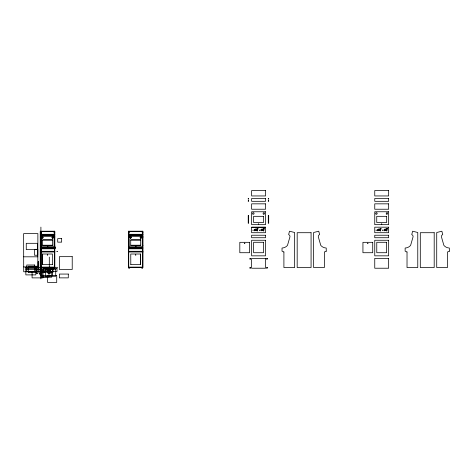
<?xml version="1.0" encoding="UTF-8"?>
<svg xmlns="http://www.w3.org/2000/svg" width="473" height="473" viewBox="0 0 473 473"><rect width="100%" height="100%" fill="white"/><g stroke="black" fill="none" stroke-linecap="round" stroke-linejoin="round"><path stroke-width="0.71" d="M43.09 247.556L44.149 247.645L43.114 247.645M44.775 247.556L46.366 247.763M44.35 247.994L44.905 247.994M46.644 248.029L44.604 247.834L45.296 247.586M45.118 247.734L45.81 247.923M44.409 247.976L44.805 247.781M45.615 247.556L46.171 247.556M45.692 247.976L45.201 247.887L45.81 248.006M45.302 247.911L45.769 248.018M45.615 247.828L47.01 247.775M46.455 247.556L47.01 247.556M47.72 247.231L48.276 247.231M46.998 247.639L46.715 247.757L47.105 247.763M48.264 247.314L47.732 247.314M48.559 247.231L49.115 247.231M49.115 247.308L48.589 247.32M49.825 247.556L50.404 247.61M49.848 247.887L50.404 247.887L49.925 247.864M50.369 247.639L49.848 247.645M51.51 247.556L52.036 247.562M52.213 248.006L51.545 247.763M51.9 248.047L50.96 247.982L53.041 248.029M52.349 247.556L52.905 247.556M52.349 247.775L52.917 247.817M52.893 247.639L52.799 247.746M53.195 247.556L53.751 247.556M52.893 247.858L52.479 247.887L52.769 247.828M53.195 247.775L53.751 247.775M53.709 247.651L53.514 247.734M43.599 247.97L44.149 247.97M43.451 248.213L44.001 248.213M44.639 247.911L44.604 247.834M44.137 248.053L43.593 248.006M44.285 248.118L44.982 247.953M43.959 248.307L43.463 248.301M44.834 248.195L44.296 248.201M45.112 248.171L45.532 248.136L45.231 248.089M46.265 247.994L46.703 247.84M45.65 248.254L45.112 248.248M45.946 248.272L46.496 248.272M46.632 248.112L46.242 248.071M49.996 247.97L50.546 247.97M49.848 248.213L50.546 248.047M50.877 247.911L51.38 247.87M50.682 248.118L51.232 248.118M50.386 248.301L49.89 248.307M51.835 247.805L51.516 247.846L52.036 247.887M51.22 248.201L50.694 248.201M52.024 248.266L51.539 248.26M52.343 248.272L53.041 248.106M52.881 248.36L52.355 248.36M131.748 247.645L132.298 247.645M131.6 247.887L132.15 247.887M131.748 247.97L132.298 247.97M132.286 247.728L131.89 247.846M132.582 247.545L133.132 247.545M132.434 247.793L133.132 247.87M131.6 248.213L132.15 248.213M132.286 248.053L131.932 248.171M132.446 247.876L132.978 247.834M133.09 247.639L132.83 247.757M133.41 247.598L133.96 247.598M132.434 248.118L132.984 248.118M132.943 247.887L132.606 247.911M132.138 248.301L131.624 248.307M133.262 247.846L133.96 247.923M133.09 247.964L132.594 247.958M133.291 247.935L133.871 247.899M133.96 247.681L133.439 247.692M132.972 248.201L132.446 248.201M133.262 248.171L133.64 248.136M133.812 247.923L133.392 247.958M134.143 247.757L134.793 247.704M133.96 248.006L133.812 248.171M134.096 247.947L134.793 247.781M133.812 248.248L133.291 248.26M134.096 248.029L134.793 248.029M134.096 248.272L134.645 248.272M134.634 248.035L134.793 248.106M134.634 248.36L134.096 248.355M138.146 247.645L138.695 247.645M137.998 247.887L138.554 247.887M138.684 247.728L138.335 247.846M138.979 247.545L139.529 247.545M138.146 247.97L138.695 247.97M137.998 248.213L138.695 248.047M138.542 247.976L138.311 248.171M138.831 247.793L139.529 247.87M138.831 247.87L139.417 247.84M139.517 247.633L138.979 247.627M139.813 247.598L140.363 247.598M138.542 248.301L138.01 248.301M138.831 248.118L139.381 248.118M139.369 247.876L138.961 247.905M139.665 247.846L140.363 247.923M139.517 247.958L138.979 247.953M139.689 247.935L140.233 247.893M140.351 247.686L139.949 247.805M139.369 248.201L138.831 248.195M139.665 248.171L140.215 248.171M140.528 247.757L141.191 247.704M140.351 248.012L139.837 248.018M140.493 247.947L141.191 248.029M140.203 248.254L139.689 248.26M140.522 248.041L141.043 248.029M141.155 247.799L140.806 247.905M140.493 248.272L141.043 248.272M141.155 248.124L140.735 248.136L141.019 247.994M141.031 248.36L140.505 248.36M46.1 247.876L46.644 247.781L46.23 247.905M51.947 247.882L51.598 247.882M46.484 247.769L45.982 247.757M52.408 247.751L52.745 247.663M53.106 247.763L53.538 247.675M134.503 247.521L134.143 247.527M135.243 247.521L134.882 247.527M134.852 247.763L135.254 247.763M135.254 247.84L134.852 247.84M140.516 247.438L140.919 247.438M140.907 247.521L140.528 247.521M141.256 247.438L141.652 247.438M141.64 247.521L141.267 247.521M141.256 247.763L141.652 247.763M141.652 247.84L141.256 247.84M51.581 247.751L52.065 247.716M134.184 247.746L134.515 247.763M52.521 247.521L52.651 247.515M140.617 247.74L140.919 247.763M134.119 247.84L134.645 247.947M251.636 227.288L265.53 227.288M26.003 267.357L26.003 269.462L40.229 269.462L40.252 231.214L54.821 231.214L54.821 267.558L40.252 267.558M128.739 231.208L142.976 231.214L142.976 267.558L128.402 267.558L128.402 231.214L128.739 231.214L128.739 268.274L129.561 268.274L129.561 267.452M40.589 231.539L54.484 231.539M128.739 231.539L142.639 231.539M40.589 231.652L54.484 231.669M128.739 231.669L142.639 231.669M40.589 232.314L40.991 232.314M54.088 232.314L54.484 232.314M128.739 232.314L129.141 232.314M142.237 232.314L142.639 232.314M40.252 232.497L40.589 232.497M54.484 232.497L54.821 232.497M142.639 232.497L142.976 232.497M40.589 233.78L40.991 233.78L40.991 234.679L40.589 234.679M54.484 233.78L54.088 233.78L54.088 234.679L54.484 234.679M128.739 233.78L129.141 233.78L129.141 234.679L128.739 234.679M142.639 233.78L142.237 233.78L142.237 234.679L142.639 234.679M40.589 234.295L54.484 234.295M128.739 234.295L142.639 234.295M40.589 234.425L54.484 234.425M128.739 234.425L142.639 234.425M40.252 234.626L54.821 234.602M128.402 234.626L142.976 234.602M40.903 235.199L41.305 235.199M40.589 235.595L54.484 235.595M128.739 235.595L142.639 235.595M40.903 235.72L41.305 235.72M40.589 235.909L54.484 235.926M128.739 235.909L142.639 235.926M40.589 236.074L54.484 236.074M128.739 236.074L142.639 236.074M40.252 236.949L40.589 236.949M54.484 236.949L54.821 236.949M128.402 236.949L128.739 236.949M142.639 236.949L142.976 236.949M40.252 237.038L40.595 237.044M54.484 237.038L54.827 237.044M128.402 237.044L128.745 237.038M142.633 237.044L142.976 237.038M40.589 239.362L40.991 239.362L40.991 246.037L40.589 246.037M54.484 239.362L54.088 239.362L54.088 246.037L54.484 246.037M128.739 239.362L129.141 239.362L129.141 246.037L128.739 246.037M142.639 239.362L142.237 239.362L142.237 246.037L142.639 246.037M42.57 240.036L52.509 240.036M130.719 240.036L140.658 240.036M42.57 245.227L52.509 245.227M130.719 245.227L140.658 245.227M40.252 245.345L40.589 245.345M54.484 245.345L54.821 245.345M128.402 245.345L128.739 245.345M142.639 245.345L142.976 245.345M40.589 247.077L55.536 247.024L55.536 248.39L41.305 248.39M128.739 247.077L142.639 247.077M40.589 247.154L54.484 247.154M128.739 247.154L142.639 247.154M40.589 247.249L54.484 247.249M128.739 247.249L142.639 247.249M40.589 247.379L54.484 247.379M128.739 247.379L142.639 247.379M43.859 247.763L43.782 247.763M40.252 248.006L40.589 248.006M54.484 248.006L54.821 248.006M128.402 248.006L128.739 248.006M142.639 248.006L142.976 248.006M40.589 248.485L54.484 248.485M128.739 248.485L142.639 248.485M40.589 248.792L54.484 248.792M128.739 248.81L142.639 248.792M40.252 251.187L40.589 251.187M54.484 251.187L54.821 251.187M128.402 251.187L128.739 251.187M142.639 251.187L142.976 251.187M40.589 251.293L54.484 251.293M128.739 251.293L142.639 251.293M40.252 251.985L54.827 251.985M128.402 251.985L142.976 251.991M23.697 256.815L37.846 256.815M52.473 264.448L42.6 264.448L42.6 254.007L52.473 254.007L52.432 264.448M130.755 264.448L140.623 264.448L140.623 254.007L130.755 254.007L130.796 264.448M37.805 266.287L36.545 266.287L36.545 273.654L37.805 273.654L37.881 233.609L23.65 233.609L23.697 271.762L43.031 271.727L43.031 277.882L32.081 277.882L32.081 271.727M23.65 266.908L37.881 266.908M40.589 267.115L54.484 267.115M128.739 267.115L142.639 267.115M25.034 267.34L57.759 267.34M40.589 267.452L54.484 267.452M128.739 267.452L142.639 267.452M51.9 247.811L51.634 247.669L51.935 247.722M50.191 247.763L50.552 247.722L50.168 247.846M45.237 247.751L45.627 247.639M53.207 247.858L53.106 247.84M50.191 248.089L49.996 248.006M51.953 248.083L52.893 248.272M142.639 231.208L142.639 268.274L141.817 268.274L141.817 267.452M142.237 231.669L142.237 232.568M140.582 254.048L140.582 264.448M129.141 231.669L129.141 232.568M54.484 231.208L54.484 268.274L53.668 268.274L53.668 267.452M54.088 231.669L54.088 232.568M49.31 257.111L49.31 269.297M42.647 254.048L42.647 264.448M41.411 267.452L41.411 268.274L40.589 268.274L40.589 231.208M41.305 231.971L41.305 266.707M40.991 231.669L40.991 232.568M40.903 227.111L40.903 278.916M283.901 251.985L283.901 267.558L294.655 267.558L294.655 232.497L289.5 231.214L288.625 234.626A1.975 1.975 0 0 1 289.908 236.949L287.501 245.345A7.343 7.343 0 0 1 282.026 248.006L282.026 251.187L283.901 251.985M407.022 251.985L407.022 267.558L417.771 267.558L417.771 232.497L412.622 231.214L411.741 234.626A1.975 1.975 0 0 1 413.03 236.949L410.623 245.345A7.343 7.343 0 0 1 405.142 248.006L405.142 251.187L407.022 251.985M38.49 268.357L38.91 268.398L38.496 268.327M39.336 273.879C40.199 274.937 39.85 272.732 39.336 273.879M39.791 269.841L40.205 269.888L39.791 269.829M40.79 270.036L41.228 270.083L40.79 270.018M42.351 271.638L42.765 271.685L42.351 271.608M44.45 271.975C45.307 273.027 45.006 270.846 44.45 271.951M47.288 254.959L47.791 255.012L47.288 254.941M56.937 251.571L57.464 251.624L56.943 251.553M135.438 254.959L135.94 255.012L135.438 254.941M244.458 243.228L244.955 243.282L244.458 243.193M258.382 224.013L258.784 224.054L258.388 223.983M367.574 243.228L368.077 243.282L367.58 243.193M252.919 230.174L253.339 230.221L252.925 230.144M254.456 230.546C255.243 231.581 255.048 229.476 254.462 230.522M254.604 229.6C255.479 230.599 255.083 228.477 254.604 229.6M255.29 230.168C256.112 231.167 255.869 229.086 255.296 230.12M255.438 229.222C256.242 230.25 256.017 228.104 255.438 229.222M256.118 230.381C256.993 231.38 256.603 229.269 256.118 230.381M256.265 229.429C257.052 230.457 256.898 228.347 256.271 229.411M256.951 230.777C257.82 231.776 257.442 229.665 256.951 230.777M256.963 228.802L257.466 228.861L256.963 228.784M257.099 229.831C257.962 230.836 257.596 228.701 257.099 229.831M257.696 228.802L258.205 228.843L257.702 228.784M259.322 230.174L259.736 230.221L259.322 230.144M260.854 230.546C261.64 231.569 261.474 229.47 260.86 230.522M261.001 229.6C261.876 230.593 261.498 228.483 261.001 229.6M261.687 230.168C262.48 231.179 262.284 229.127 261.693 230.12M261.835 229.222C262.71 230.221 262.326 228.098 261.835 229.222M262.521 230.381C263.337 231.38 263.094 229.34 262.527 230.333M262.669 229.429C263.479 230.446 263.201 228.364 262.675 229.387M263.349 230.777C264.171 231.8 263.928 229.647 263.349 230.777M263.36 228.802L263.863 228.843L263.36 228.784M263.496 229.831C264.348 230.842 264.005 228.719 263.496 229.831M264.1 228.802L264.602 228.861L264.1 228.784M376.041 230.174L376.455 230.221L376.041 230.144M377.572 230.546C378.412 231.551 378.11 229.464 377.578 230.522M377.72 229.6C378.595 230.599 378.211 228.477 377.72 229.6M378.406 230.168C379.24 231.161 378.956 229.103 378.412 230.12M378.554 229.222C379.381 230.245 379.08 228.092 378.554 229.222M379.24 230.381C379.99 231.415 379.872 229.322 379.245 230.333M379.387 229.429C380.245 230.416 379.872 228.376 379.393 229.387M380.079 228.802L380.582 228.843L380.079 228.784M380.067 230.777C380.942 231.776 380.564 229.665 380.067 230.777M380.215 229.831C381.067 230.848 380.706 228.696 380.215 229.831M380.818 228.802L381.315 228.861L380.818 228.784M381.504 224.013L381.9 224.054L381.504 223.983M382.438 230.174L382.858 230.221L382.444 230.144M383.975 230.546C384.791 231.569 384.519 229.464 383.975 230.522M384.123 229.6C384.886 230.653 384.75 228.465 384.123 229.6M384.803 230.168C385.601 231.179 385.4 229.139 384.809 230.12M384.951 229.222C385.826 230.215 385.442 228.116 384.951 229.222M385.637 230.381C386.494 231.356 386.157 229.316 385.643 230.333M385.785 229.429C386.607 230.44 386.311 228.394 385.791 229.387M386.476 228.802L386.979 228.861L386.482 228.784M386.471 230.777C387.346 231.782 386.914 229.677 386.471 230.777M386.618 229.831C387.47 230.842 387.127 228.713 386.618 229.831M387.216 228.802L387.718 228.861L387.216 228.784M47.341 246.522L47.708 246.8L47.412 246.569M135.491 246.522L135.887 246.545L135.491 246.522M135.491 246.687L135.887 246.729L135.491 246.664M44.438 247.545L45.03 247.515L44.45 247.539M50.836 247.545L51.38 247.545L50.853 247.539M50.694 247.787L51.38 247.627L50.706 247.781M51.669 247.598L51.675 247.598M52.899 248.029L52.42 248.053L52.893 248.029M326.234 251.187L324.354 251.985L324.354 267.558L313.605 267.558L313.605 232.497L318.755 231.214L319.636 234.626A1.975 1.975 0 0 0 318.347 236.949L320.753 245.345A7.343 7.343 0 0 0 326.234 248.006L326.234 251.187M449.35 251.187L447.47 251.985L447.47 267.558L436.721 267.558L436.721 232.497L441.871 231.214L442.752 234.626A1.975 1.975 0 0 0 441.463 236.949L443.869 245.345A7.343 7.343 0 0 0 449.35 248.006L449.35 251.187M45.976 247.432L46.372 247.438L45.987 247.432M46.715 247.432L47.105 247.438L46.726 247.432M52.379 247.432L52.769 247.438L52.414 247.426M53.112 247.432L53.508 247.438L53.153 247.426M265.53 190.56L251.636 190.56L251.636 195.946L265.53 195.946L265.53 190.56M388.652 190.56L374.752 190.56L374.752 195.946L388.652 195.946L388.652 190.56M248.627 198.477L248.23 198.477L248.23 199.139L248.627 199.139L248.627 198.477M265.53 198.477L251.636 198.477L251.636 201.315L265.53 201.315L265.53 198.477M268.694 198.477L268.292 198.477L268.292 199.139L268.694 199.139L268.694 198.477M388.652 198.477L374.752 198.477L374.752 201.315L388.652 201.315L388.652 198.477M248.627 200.653L248.23 200.653L248.23 201.315L248.627 201.315L248.627 200.653M268.694 200.653L268.292 200.653L268.292 201.315L268.694 201.315L268.694 200.653M265.53 203.839L251.636 203.839L251.636 209.232L265.53 209.232L265.53 203.839M388.652 203.839L374.752 203.839L374.752 209.232L388.652 209.232L388.652 203.839M265.53 211.756L251.636 211.756L251.636 224.657L265.53 224.657L265.53 211.756M388.652 211.756L374.752 211.756L374.752 224.657L388.652 224.657L388.652 211.756M248.627 215.552L248.23 215.552L248.23 223.256L248.627 223.256L248.627 215.552M268.694 215.552L268.292 215.552L268.292 223.256L268.694 223.256L268.694 215.552M263.55 216.327L253.617 216.327L253.617 222.517L263.55 222.517L263.55 216.327M386.672 216.327L376.733 216.327L376.733 222.517L386.672 222.517L386.672 216.327M265.53 227.182L251.636 227.182L251.636 232.71L265.53 232.71L265.53 227.182M388.652 227.182L374.752 227.182L374.752 232.71L388.652 232.71L388.652 227.182M311.074 232.71L297.18 232.71L297.18 267.558L311.074 267.558L311.074 232.71M434.196 232.71L420.296 232.71L420.296 267.558L434.196 267.558L434.196 232.71M265.53 235.235L251.636 235.235L251.636 237.73L265.53 237.73L265.53 235.235M388.652 235.235L374.752 235.235L374.752 237.73L388.652 237.73L388.652 235.235M61.656 238.64L57.712 238.64L57.712 242.146L61.656 242.146L61.656 238.64M52.509 239.864L42.57 239.864L42.57 245.392L52.509 245.392L52.509 239.864M140.658 239.864L130.719 239.864L130.719 245.392L140.658 245.392L140.658 239.864M265.53 240.26L251.636 240.26L251.636 255.834L265.53 255.834L265.53 240.26M388.652 240.26L374.752 240.26L374.752 255.834L388.652 255.834L388.652 240.26M249.602 242.324L239.811 242.324L239.811 252.718L249.602 252.718L249.602 242.324M263.52 242.282L253.646 242.282L253.646 252.718L263.52 252.718L263.52 242.282M372.718 242.324L362.933 242.324L362.933 252.718L372.718 252.718L372.718 242.324M386.636 242.282L376.768 242.282L376.768 252.718L386.636 252.718L386.636 242.282M37.438 243.311L26.263 243.311L26.263 249.626L37.438 249.626L37.438 243.311M37.781 249.336L34.499 249.336L34.499 255.243L37.781 255.243L37.781 249.336M72.221 256.662L59.379 256.662L59.379 269.456L72.221 269.456L72.221 256.662M250.678 258.359L249.856 258.359L249.856 259.18L250.678 259.18L250.678 258.359M265.53 258.359L251.636 258.359L251.636 268.226L265.53 268.226L265.53 258.359M267.304 258.359L266.482 258.359L266.482 259.18L267.304 259.18L267.304 258.359M388.652 258.359L374.752 258.359L374.752 268.226L388.652 268.226L388.652 258.359M38.538 261.729L38.136 261.729L38.136 269.096L38.538 269.096L38.538 261.729M34.7 265.004L26.766 265.004L26.766 271.348L34.7 271.348L34.7 265.004M36.244 266.24L28.309 266.24L28.309 272.584L36.244 272.584L36.244 266.24M250.678 267.405L249.856 267.405L249.856 268.226L250.678 268.226L250.678 267.405M267.304 267.405L266.482 267.405L266.482 268.226L267.304 268.226L267.304 267.405M52.503 268.043L40.335 268.043L40.335 275.664L52.503 275.664L52.503 268.043M35.824 268.658L25.849 268.658L25.849 274.89L35.824 274.89L35.824 268.658M57.014 268.563L43.12 268.563L43.12 271.407L57.014 271.407L57.014 268.563M55.725 269.243L45.467 269.243L45.467 276.291L55.725 276.291L55.725 269.243M53.047 269.651L38.821 269.651L38.821 272.194L53.047 272.194L53.047 269.651M50.735 270.361L47.684 270.361L47.684 273.063L50.735 273.063L50.735 270.361M48.991 270.526L41.056 270.526L41.056 276.871L48.991 276.871L48.991 270.526M51.728 271.703L42.05 271.703L42.05 277.178L51.728 277.178L51.728 271.703M68.295 274.062L59.356 274.062L59.356 277.87L68.295 277.87L68.295 274.062M56.719 275.605L47.607 275.605L47.607 282.44L56.719 282.44L56.719 275.605M386.595 214.086A0.745 0.745 0 0 0 387.712 213.441A0.745 0.745 0 0 0 386.595 212.791A0.745 0.745 0 0 0 386.595 214.086M376.065 214.086A0.745 0.745 0 0 0 377.188 213.441A0.745 0.745 0 0 0 376.065 212.791A0.745 0.745 0 0 0 376.065 214.086M263.473 214.086A0.745 0.745 0 0 0 264.596 213.441A0.745 0.745 0 0 0 263.473 212.791A0.745 0.745 0 0 0 263.473 214.086M252.949 214.086A0.745 0.745 0 0 0 254.066 213.441A0.745 0.745 0 0 0 252.949 212.791A0.745 0.745 0 0 0 252.949 214.086M140.582 238.096A0.745 0.644 0 0 0 141.699 237.535A0.745 0.644 0 0 0 140.582 236.973A0.745 0.644 0 0 0 140.582 238.096M140.582 237.925A0.745 0.644 0 0 0 141.699 237.363A0.745 0.644 0 0 0 140.582 236.802A0.745 0.644 0 0 0 140.582 237.925M130.051 238.096A0.745 0.644 0 0 0 131.175 237.535A0.745 0.644 0 0 0 130.051 236.973A0.745 0.644 0 0 0 130.051 238.096M130.051 237.925A0.745 0.644 0 0 0 131.175 237.363A0.745 0.644 0 0 0 130.051 236.802A0.745 0.644 0 0 0 130.051 237.925M52.426 238.096A0.745 0.644 0 0 0 53.55 237.535A0.745 0.644 0 0 0 52.426 236.973A0.745 0.644 0 0 0 52.426 238.096M52.426 237.925A0.745 0.644 0 0 0 53.55 237.363A0.745 0.644 0 0 0 52.426 236.802A0.745 0.644 0 0 0 52.426 237.925M41.902 238.096A0.745 0.644 0 0 0 43.019 237.535A0.745 0.644 0 0 0 41.902 236.973A0.745 0.644 0 0 0 41.902 238.096M41.902 237.925A0.745 0.644 0 0 0 43.019 237.363A0.745 0.644 0 0 0 41.902 236.802A0.745 0.644 0 0 0 41.902 237.925M48.938 273.353A0.739 0.739 0 0 0 50.043 272.714A0.739 0.739 0 0 0 48.938 272.076A0.739 0.739 0 0 0 48.938 273.353"/></g></svg>
